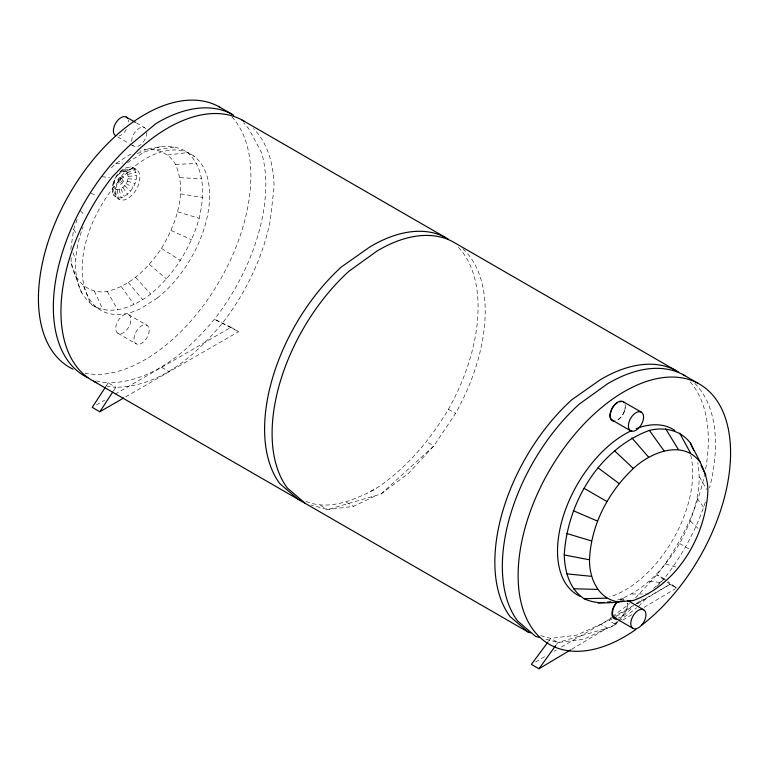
<?xml version="1.0" encoding="UTF-8"?>
<svg xmlns="http://www.w3.org/2000/svg" width="769" height="769" viewBox="0 0 769 769"><rect width="100%" height="100%" fill="white"/><g stroke="black" fill="none" stroke-linecap="round" stroke-linejoin="round"><path stroke-width="0.58" stroke-dasharray="3.85 2.88" d="M136.334 169.593A17.168 9.91 -60 0 0 116.023 187.607A17.168 9.91 -60 0 0 130.893 196.191A17.168 9.91 -60 0 0 136.334 169.593C125.751 160.442 108.785 179.302 115.956 189.328L115.792 197.393L119.166 199.334M117.436 175.495L121.012 172.323L124.588 171.362L126.068 171.823L132.96 167.652C141.861 177.255 131.951 193.951 121.233 197.873C107.785 199.382 111.986 179.859 118.311 173.881M115.956 189.328C124.069 191.279 131.807 177.87 126.068 171.823M617.642 600.031C645.028 590.602 664.791 567.435 679.661 543.52C692.686 519.027 702.962 490.795 697.733 462.736M113.87 195.595L114.821 188.28M77.121 219.434L73.651 229.277L70.748 249.598M97.384 307.994C69.027 292.528 73.026 252.924 83.062 227.105M71.123 257.692C70.383 276.927 87.128 295.527 107.199 291.297C130.72 285.953 148.379 267.689 161.48 248.397C176.168 223.798 187.636 192.308 175.505 164.403C168.651 151.993 152.983 146.331 139.795 151.282M83.667 286.174L90.646 304.101C109.948 317.309 134.142 306.793 150.705 294.046C174.178 274.475 190.827 247.599 199.2 218.3C204.304 196.326 205.832 169.17 187.636 152.598C174.678 143.515 158.501 146.466 144.13 149.849M112.649 192.923L114.11 186.694M625.053 404.427A10.728 6.19 -60 0 1 625.053 408.964L624.217 411.809A10.728 6.19 -60 0 1 615.748 420.951M624.361 411.3L624.937 409.262A10.728 6.19 -60 0 0 624.87 404.763M112.236 189.53L113.86 184.704M112.649 185.665L114.11 182.426M113.87 181.58L114.821 180.023M106.305 385.817L108.227 382.875C152.214 382.366 187.703 351.26 214.426 319.222A150.224 86.734 -60 0 0 261.633 152.925L249.041 129.134A150.224 86.734 -60 0 0 243.658 122.925M113.264 391.19L115.831 387.268C159.817 386.749 195.307 355.653 222.03 323.605A150.224 86.734 -60 0 0 270.284 220.194L274.081 186.992A150.224 86.734 -60 0 0 253.443 128.577M306.004 501.465C328.844 510.779 353.356 500.302 373.888 489.882C405.196 469.782 429.554 441.098 448.394 409.3A150.224 86.734 -60 0 0 458.247 247.176M462.88 248.868A150.224 86.734 -60 0 1 455.527 413.414L433.851 445.905L408.445 473.387L381.02 494.006L327.652 509.559L310.907 504.973M556.496 644.441L557.9 642.5L611.268 626.937L618.612 622.563M119.157 173.669L121.233 170.795M548.605 641.269L550.758 638.376L576.577 635.156L604.136 622.813L611.442 617.324M121.012 172.323L124.376 168.507M635.521 597.907L656.966 574.712A150.224 86.734 -60 0 0 704.539 474.675M638.693 606.328L647.421 596.879M656.957 586.564L664.099 578.836A150.224 86.734 -60 0 0 705.471 501.849M111.37 167.757L115.648 163.682L130.038 154.511L132.21 153.79M122.857 171.535L127.519 167.161M381.02 494.006L433.851 445.905L426.718 441.781M617.43 621.323L611.268 626.937L617.891 621.967M618.314 620.525L633.281 606.895M636.809 603.684L642.086 598.878M653.535 588.458L664.099 578.836L666.983 580.96M124.588 171.362L130.451 166.873M612.393 616.603L629.638 603.646M618.834 621.256L636.799 607.741M127.577 162.653L144.197 152.07L160.461 146.687M571.569 649.334L607.222 628.071L600.743 624.332M612.095 618.853L609.038 620.67L615.565 624.38M616.161 616.43L633.464 606.116M637.539 603.694L670.107 584.286L676.633 587.997L667.944 581.662M622.688 620.141L631.839 614.681M644.038 607.414L675.567 588.631M96.375 404.984L104.651 400.197M115.004 394.218L231.027 327.306L238.573 331.66L125.722 396.814M370.495 491.401L376.406 487.988M620.333 599.685L622.832 598.868L626.072 599.868M535.522 661.994L545.875 656.015M554.151 651.237L556.227 650.036M561.399 647.046L611.855 617.92M612.893 617.324L633.694 605.309M634.742 604.703L670.107 584.286L676.585 588.025M320.51 505.444L327.652 509.559L353.461 506.348L376.973 495.14M607.222 628.071L583.709 639.279L557.9 642.5L544.5 638.828M127.202 172.871L134.892 169.44M620.102 599.782L622.063 598.955L625.466 599.253M127.914 174.457L136.103 172.121M137.113 153.291L144.197 152.07M156.963 150.003L175.284 146.869M167.661 154.973L187.636 152.598L194.374 156.492M128.154 176.447L136.517 175.515M115.648 163.682L122.809 163.066M175.505 164.403L196.691 163.499M631.858 593.985L648.7 593.985M179.946 177.668L201.814 178.812M127.914 178.725L136.103 179.379M101.941 176.716L109.573 177.495M649.353 581.22L664.022 582.815M180.686 193.855L202.68 197.498M540.713 635.617L550.758 638.376L557.9 642.5M665.656 564.013L675.999 567.07M177.677 211.86L199.2 218.3M127.202 181.128L134.892 183.464M90.848 193.182L96.798 195.797M231.027 327.306L214.426 319.222L238.573 331.66M171.131 230.469L191.635 239.774M136.478 122.963L144.601 127.654M117.628 136.863L128.798 143.313M129.807 143.899L133.873 146.235M120.397 177.591A2.144 1.24 -60 0 1 119.714 180.917A2.144 1.24 -60 0 1 117.859 179.84A2.144 1.24 -60 0 1 120.397 177.591L122.079 178.562A2.144 1.24 -60 0 1 121.406 181.888A2.144 1.24 -60 0 1 119.541 180.811A2.144 1.24 -60 0 1 122.079 178.562M126.068 183.493L132.96 187.473M118.253 181.311L119.935 182.282M448.394 409.3L455.527 413.414M679.661 543.52L689.562 549.239M664.099 578.836L656.966 574.712L666.358 581.556M128.711 314.732A10.728 6.19 -60 0 1 125.309 331.352A10.728 6.19 -60 0 1 116.013 325.989A10.728 6.19 -60 0 1 128.711 314.732L146.975 325.277A10.728 6.19 -60 0 1 143.572 341.897A10.728 6.19 -60 0 1 134.277 336.534A10.728 6.19 -60 0 1 146.975 325.277M117.974 333.313L136.248 343.858M161.596 367.322L169.199 371.715M346.329 502.224L353.461 506.348M161.48 248.397L180.494 260.48M667.29 582.239L670.107 584.286M149.388 264.421L166.537 278.984M124.588 185.656L130.451 191.154M690.408 521.151L699.953 530.226M80.207 210.677L85.032 215.368M135.68 277.465L150.705 294.046M128.144 282.261L142.4 299.343M697.156 498.427L705.865 510.328M121.291 286.635L134.094 304.63M122.857 187.482L127.519 194.249M73.651 229.277L76.064 233.334M699.463 476.895L706.759 489.536M107.199 291.297L117.82 310.013M94.366 291.143L102.998 309.84M121.012 188.828L124.376 196.537M72.901 252.703L75.602 259.201M71.382 263.479L76.467 277.888M75.823 276.734L81.591 293.21M119.157 189.616L121.233 197.873M117.436 189.789L118.311 198.162M624.293 411.511A10.728 6.19 -60 0 1 615.758 420.518M106.401 385.932A150.224 86.734 -60 0 0 115.831 387.268L108.227 382.875A150.224 86.734 -60 0 1 96.529 380.972M690.697 455.19A95.606 55.195 -60 0 1 609.75 596.917M620.833 617.497A11.179 6.46 -60 0 0 627.639 605.712L627.542 602.954L627.427 606.587A10.728 6.19 -60 0 1 618.141 618.141M690.091 381.828A150.224 86.734 -60 0 1 705.654 468.907M694.82 383.395A150.224 86.734 -60 0 1 709.547 487.931M131.643 141.323A10.728 6.19 -60 0 1 137.267 129.615A10.728 6.19 -60 0 1 145.802 128.769M146.821 132.566A10.728 6.19 -60 0 1 141.198 144.274A10.728 6.19 -60 0 1 132.662 145.12M128.298 119.897A10.728 6.19 -60 0 1 128.558 122.021M126.327 129.5A10.728 6.19 -60 0 1 119.003 135.998M231.853 116.85A150.224 86.734 -60 0 1 220.213 279.839A150.224 86.734 -60 0 1 85.032 373.186M157.443 297.939L140.833 308.523A90.136 52.042 -60 0 1 90.434 227.96A90.136 52.042 -60 0 1 197.796 159.577A90.136 52.042 -60 0 1 157.443 297.939M121.473 183.772A4.297 2.48 -60 0 0 123.376 177.014A4.297 2.48 -60 0 0 118.176 180.946A4.297 2.48 -60 0 0 121.473 183.772"/><path stroke-width="1.15" d="M564.254 554.949C567.262 502.859 599.061 448.952 649.353 430.419C664.358 426.632 680.873 430.236 690.408 443.088C697.916 458.593 708.297 473.541 707.884 491.478C705.26 537.079 677.422 584.277 633.387 600.502C616.921 601.512 599.666 606.155 584.056 598.715C569.483 589.112 564.754 571.502 564.254 554.949L589.525 559.813C589.169 578.278 598.599 599.801 619.112 601.916M589.525 559.813C590.89 524.987 608.241 492.122 633.387 468.484C650.487 452.383 682.584 439.214 699.953 461.89M105.661 386.797L92.232 407.368L99.835 411.761L123.646 398.015M99.835 411.761L112.63 392.171M547.884 642.23L531.379 664.387L538.982 668.77L555.795 645.412M538.982 668.77L570.55 649.94M598.061 603.04L603.876 602.463M607.375 602.117L610.865 601.771M620.304 601.137L623.87 600.964M627.437 600.791L633.387 600.502M584.056 598.715L606.856 598.128M573.309 588.756L597.446 589.41M566.561 573.828L591.534 576.337M300.429 499.937L298.189 499.321L279.858 483.682A150.224 86.734 -60 0 1 341.369 266.978L369.831 246.955A150.224 86.734 -60 0 1 448.452 239.207M93.51 381.155L528.438 632.253L530.668 632.868M538.925 637.29L535.58 636.376L517.604 620.948A150.224 86.734 -60 0 1 579.124 404.234L607.212 384.01A150.224 86.734 -60 0 1 684.871 375.676M566.561 533.417L591.534 540.963M573.309 510.693L597.446 521.065M218.319 106.343L231.748 114.091M241.543 119.753L445.52 237.515M675.768 370.447L452.662 241.639A150.224 86.734 -60 0 0 376.964 251.078L348.876 271.303A150.224 86.734 -60 0 0 287.356 488.017L305.331 503.445M682.91 374.57L698.012 383.289M623.092 401.629L641.356 412.174A10.728 6.19 -60 0 1 637.953 428.804A10.728 6.19 -60 0 1 628.667 423.44A10.728 6.19 -60 0 1 641.356 412.174M126.327 117.109L135.469 122.377M612.364 420.22L630.628 430.765M584.056 488.325L606.856 501.484M627.494 600.426L643.73 609.798A10.728 6.19 -60 0 1 640.337 626.427A10.728 6.19 -60 0 1 631.041 621.054A10.728 6.19 -60 0 1 643.73 609.798M614.739 617.843L633.002 628.388M598.061 467.831L619.112 483.547M528.438 632.253L510.107 616.613A150.224 86.734 -60 0 1 571.617 399.909L600.08 379.886A150.224 86.734 -60 0 1 678.7 372.148M614.364 450.624L633.387 468.484M631.858 437.859L648.7 457.305M649.353 430.419L664.022 450.797M665.656 428.804L678.296 449.384M679.661 433.13L690.552 453.162M700.972 465.428L705.865 474.954M690.408 443.088L693.782 450.557M613.902 421.181A10.728 6.19 -60 0 1 610.211 413.53L612.124 408.454A10.728 6.19 -60 0 1 617.449 402.706M619.41 401.831A10.728 6.19 -60 0 1 621.256 401.61M624.293 402.754A10.728 6.19 -60 0 0 611.153 410.338L610.394 412.886A10.728 6.19 -60 0 0 613.931 420.701M244.465 121.444A150.224 86.734 -60 0 0 138.43 149.801L112.312 176.889A150.224 86.734 -60 0 0 96.548 382.645M87.916 377.781A150.224 86.734 -60 0 1 56.137 277.647A150.224 86.734 -60 0 1 130.124 145.005L156.049 123.53A150.224 86.734 -60 0 1 233.709 115.196M635.915 629.436A150.224 86.734 -60 0 1 526.352 523.42A150.224 86.734 -60 0 1 707.672 390.008A150.224 86.734 -60 0 1 641.644 625.226M636.146 428.65A95.606 55.195 -60 0 1 674.798 430.409M580.278 596.34A95.606 55.195 -60 0 1 563.168 516.566A95.606 55.195 -60 0 1 631.734 430.525M616.776 619.228A11.179 6.46 -60 0 1 611.893 613.614A11.179 6.46 -60 0 1 616.776 602.358M616.305 618.324A10.728 6.19 -60 0 1 612.547 612.143A10.728 6.19 -60 0 1 617.507 601.81M115.6 135.69A10.728 6.19 -60 0 1 116.35 122.117A10.728 6.19 -60 0 1 127.539 118.224M73.007 369.168A150.224 86.734 -60 0 1 68.124 196.374A150.224 86.734 -60 0 1 220.28 107.449"/></g></svg>
